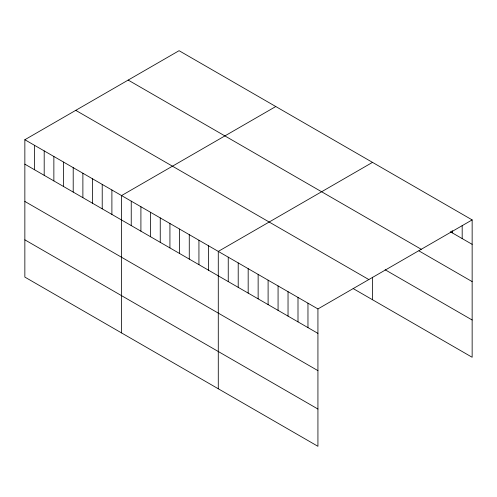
<?xml version="1.0" encoding="UTF-8"?>
<svg xmlns="http://www.w3.org/2000/svg" width="497" height="497" viewBox="0 0 497 497"><rect width="100%" height="100%" fill="white"/><g stroke="black" fill="none" stroke-linecap="round" stroke-linejoin="round"><path stroke-width="0.75" d="M24.85 139.732L317.931 308.941L317.931 446.306L24.85 277.096L24.85 139.732L179.069 50.694L472.15 219.904L472.15 357.268L353.162 288.571M275.785 106.532L121.566 195.57L121.566 332.934M372.502 162.37L218.282 251.407L218.282 388.778M317.931 308.941L472.15 219.904M450.226 231.683L472.15 244.338M128.176 80.079L421.257 249.283M419.002 250.923L472.15 281.606M385.125 269.759L472.15 320M75.743 110.346L368.824 279.556M24.85 164.165L317.931 333.375M24.85 201.434L317.931 370.644M24.85 239.834L317.931 409.037M462.185 225.601L462.185 238.585M452.22 230.54L452.22 232.832M372.502 277.22L372.502 299.741M307.966 303.189L307.966 327.622M298.001 297.436L298.001 321.87M288.036 291.683L288.036 316.117M278.072 285.93L278.072 310.364M268.107 280.178L268.107 304.611M258.142 274.419L258.142 298.859M248.177 268.666L248.177 293.106M238.212 262.913L238.212 287.353M228.247 257.16L228.247 281.6M208.61 245.822L208.61 270.262M198.937 240.244L198.937 264.677M189.27 234.659L189.27 259.092M179.597 229.074L179.597 253.507M169.924 223.488L169.924 247.922M160.251 217.903L160.251 242.343M150.579 212.325L150.579 236.758M140.912 206.74L140.912 231.173M131.239 201.155L131.239 225.588M111.893 189.984L111.893 214.424M102.22 184.399L102.22 208.839M92.554 178.821L92.554 203.254M82.881 173.236L82.881 197.669M73.208 167.651L73.208 192.084M63.535 162.065L63.535 186.505M53.862 156.48L53.862 180.92M44.196 150.902L44.196 175.335M34.523 145.317L34.523 169.75"/></g></svg>
